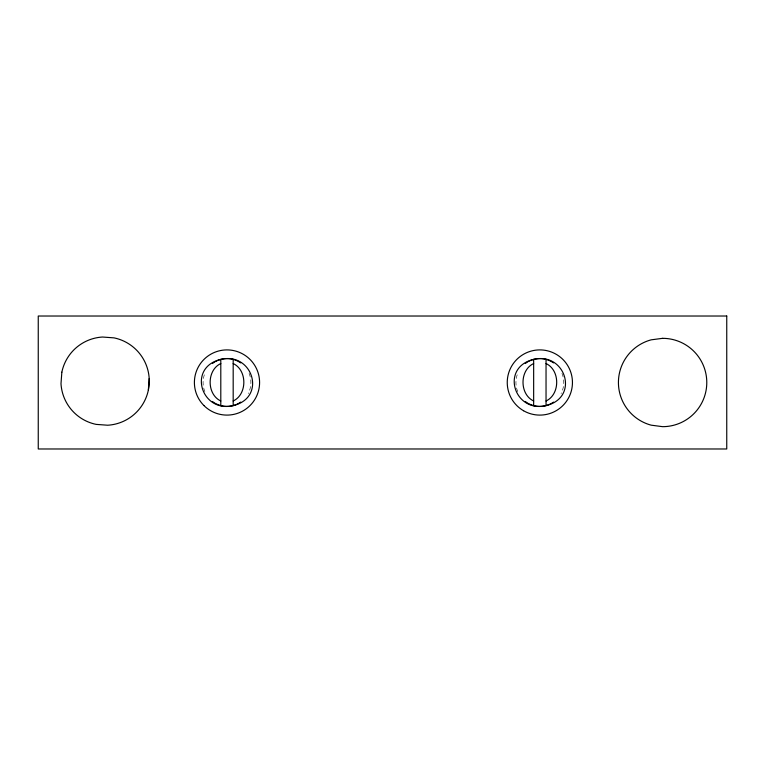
<?xml version="1.0" encoding="UTF-8"?>
<svg xmlns="http://www.w3.org/2000/svg" width="765" height="765" viewBox="0 0 765 765"><rect width="100%" height="100%" fill="white"/><g stroke="black" fill="none" stroke-linecap="round" stroke-linejoin="round"><path stroke-width="0.57" stroke-dasharray="3.83 2.87" d="M561.95 373.349A23.925 23.925 0 0 1 561.07 393.554M517.742 391.651A23.925 23.925 0 0 1 517.742 373.349M249.094 373.349A23.925 23.925 0 0 1 248.204 393.554M204.886 391.651A23.925 23.925 0 0 1 204.886 373.349"/><path stroke-width="1.15" d="M148.343 390.064L149.185 378.57M220.798 363.547C206.598 370.107 206.598 394.434 220.798 400.984M233.182 400.984C247.382 394.434 247.382 370.107 233.182 363.547M533.654 363.547C519.464 370.107 519.464 394.434 533.654 400.984M546.038 400.984C560.238 394.434 560.238 370.107 546.038 363.547M220.798 359.387C186.928 367.439 201.358 413.215 233.182 405.613C267.052 397.561 252.622 351.785 220.798 359.387L220.798 405.613M533.654 359.387C499.784 367.439 514.214 413.215 546.038 405.613C579.918 397.561 565.478 351.785 533.654 359.387L533.654 405.613M546.038 359.387L546.038 405.613M233.182 359.387L233.182 405.613M553.564 402.103A23.925 23.925 0 0 1 528.797 403.719M527.888 403.222A23.925 23.925 0 0 1 525.287 401.482M525.287 363.518A23.925 23.925 0 0 1 527.888 361.778M528.797 361.281A23.925 23.925 0 0 1 553.564 362.897M240.707 402.103A23.925 23.925 0 0 1 215.94 403.719M215.032 403.222A23.925 23.925 0 0 1 212.431 401.482M212.431 363.518A23.925 23.925 0 0 1 215.032 361.778M215.94 361.281A23.925 23.925 0 0 1 240.707 362.897M61.841 372.192L60.999 383.686A44.169 44.169 0 0 0 96.151 424.384L107.655 425.225A44.169 44.169 0 0 0 114.033 337.872L102.529 337.03A44.169 44.169 0 0 0 61.841 372.192M662.614 338.331L651.178 339.832A44.169 44.169 0 0 0 651.178 425.168L662.614 426.669A44.169 44.169 0 0 0 706.784 382.5A44.169 44.169 0 0 0 662.614 338.331M726.75 316.022L38.25 316.022L38.25 448.978L726.75 448.978L726.75 316.022M523.547 410.738A32.608 32.608 0 0 0 572.45 382.5A32.608 32.608 0 0 0 523.547 354.262A32.608 32.608 0 0 0 523.547 410.738M203.939 405.555A32.608 32.608 0 0 0 258.484 390.934A32.608 32.608 0 0 0 218.551 351.011A32.608 32.608 0 0 0 203.939 405.555"/></g></svg>
